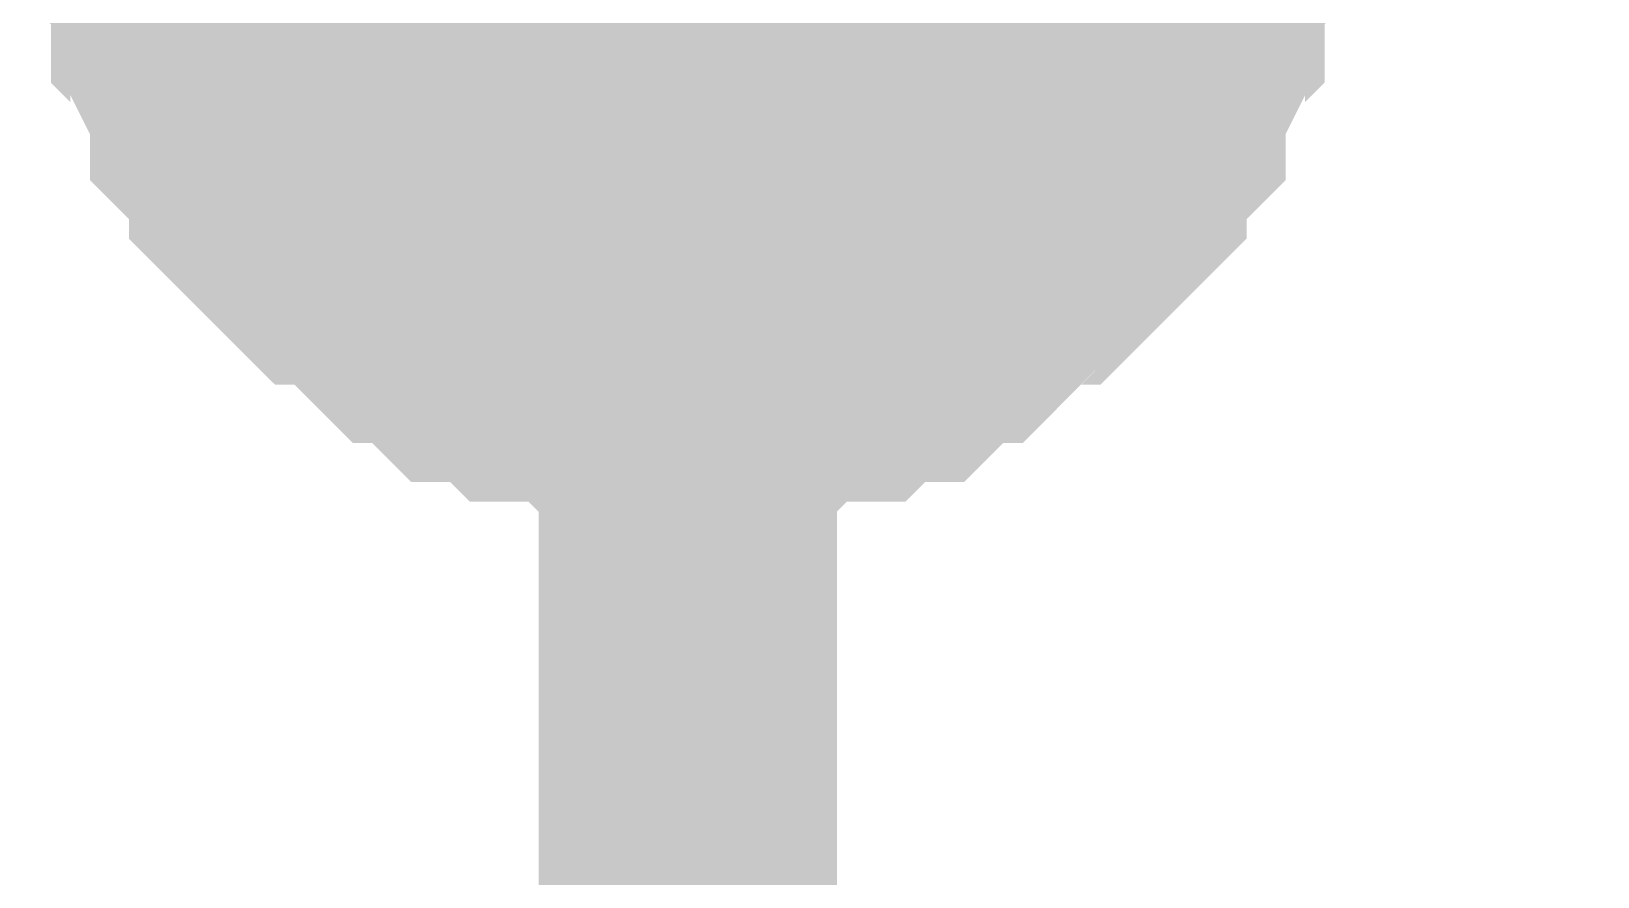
# Model space of a CAD drawing. Header units: inches. Extents: x 0 to 16.9, y 0 to 11.7.
# Drawn here: x 13.8708 to 13.9328, y 2.3615 to 2.395 of the extents above; entities that cross this region are included whole.
import ezdxf

# ---------------------------------------------------------------- set-up
doc = ezdxf.new("R2010")
doc.units = ezdxf.units.IN
doc.header["$MEASUREMENT"] = 0
doc.layers.add('Sheet', color=255, linetype='Continuous')

msp = doc.modelspace()

# ---------------------------------------------------------------- linework, layer by layer
at = {"layer": 'Sheet'}
for points in [[(13.92689, 2.834482, 0.0118, 0.0118, 0), (13.8968, 2.834482, 0.0118, 0.0118, 0), (13.8968, 2.401554, 0.0118, 0.0118, 0), (13.8968, 2.16464, 0.0118, 0.0118, 0)], [(13.8968, 2.38149, 0.0118, 0.0118, 0), (13.896029, 2.38149, 0.0118, 0.0118, 0), (13.894486, 2.38149, 0.0118, 0.0118, 0), (13.893714, 2.38149, 0.0118, 0.0118, 0), (13.892943, 2.382261, 0.0118, 0.0118, 0), (13.892171, 2.382261, 0.0118, 0.0118, 0), (13.890628, 2.382261, 0.0118, 0.0118, 0), (13.889856, 2.383033, 0.0118, 0.0118, 0), (13.889085, 2.383033, 0.0118, 0.0118, 0), (13.888313, 2.383033, 0.0118, 0.0118, 0), (13.887542, 2.383805, 0.0118, 0.0118, 0), (13.88677, 2.384576, 0.0118, 0.0118, 0), (13.885999, 2.384576, 0.0118, 0.0118, 0), (13.885227, 2.385348, 0.0118, 0.0118, 0), (13.884456, 2.38612, 0.0118, 0.0118, 0), (13.883684, 2.386892, 0.0118, 0.0118, 0), (13.882913, 2.386892, 0.0118, 0.0118, 0), (13.882141, 2.387663, 0.0118, 0.0118, 0), (13.88137, 2.388435, 0.0118, 0.0118, 0), (13.880598, 2.389207, 0.0118, 0.0118, 0), (13.880598, 2.389978, 0.0118, 0.0118, 0), (13.879826, 2.39075, 0.0118, 0.0118, 0), (13.879055, 2.391522, 0.0118, 0.0118, 0), (13.879055, 2.392294, 0.0118, 0.0118, 0), (13.878283, 2.393837, 0.0118, 0.0118, 0), (13.878283, 2.394609, 0.0118, 0.0118, 0), (13.877512, 2.39538, 0.0118, 0.0118, 0), (13.877512, 2.396152, 0.0118, 0.0118, 0), (13.877512, 2.397695, 0.0118, 0.0118, 0), (13.87674, 2.398467, 0.0118, 0.0118, 0), (13.87674, 2.399239, 0.0118, 0.0118, 0), (13.87674, 2.400782, 0.0118, 0.0118, 0), (13.87674, 2.401554, 0.0118, 0.0118, 0)], [(13.8968, 2.38149, 0.0118, 0.0118, 0), (13.896029, 2.38149, 0.0118, 0.0118, 0), (13.894486, 2.38149, 0.0118, 0.0118, 0), (13.893714, 2.38149, 0.0118, 0.0118, 0), (13.892943, 2.382261, 0.0118, 0.0118, 0), (13.892171, 2.382261, 0.0118, 0.0118, 0), (13.890628, 2.382261, 0.0118, 0.0118, 0), (13.889856, 2.383033, 0.0118, 0.0118, 0), (13.889085, 2.383033, 0.0118, 0.0118, 0), (13.888313, 2.383033, 0.0118, 0.0118, 0), (13.887542, 2.383805, 0.0118, 0.0118, 0), (13.88677, 2.384576, 0.0118, 0.0118, 0), (13.885999, 2.384576, 0.0118, 0.0118, 0), (13.885227, 2.385348, 0.0118, 0.0118, 0), (13.884456, 2.38612, 0.0118, 0.0118, 0), (13.883684, 2.386892, 0.0118, 0.0118, 0), (13.882913, 2.386892, 0.0118, 0.0118, 0), (13.882141, 2.387663, 0.0118, 0.0118, 0), (13.88137, 2.388435, 0.0118, 0.0118, 0), (13.880598, 2.389207, 0.0118, 0.0118, 0), (13.880598, 2.389978, 0.0118, 0.0118, 0), (13.879826, 2.39075, 0.0118, 0.0118, 0), (13.879055, 2.391522, 0.0118, 0.0118, 0), (13.879055, 2.392294, 0.0118, 0.0118, 0), (13.878283, 2.393837, 0.0118, 0.0118, 0), (13.878283, 2.394609, 0.0118, 0.0118, 0), (13.877512, 2.39538, 0.0118, 0.0118, 0), (13.877512, 2.396152, 0.0118, 0.0118, 0), (13.877512, 2.397695, 0.0118, 0.0118, 0), (13.87674, 2.398467, 0.0118, 0.0118, 0), (13.87674, 2.399239, 0.0118, 0.0118, 0), (13.87674, 2.400782, 0.0118, 0.0118, 0), (13.87674, 2.401554, 0.0118, 0.0118, 0)], [(13.8968, 2.38149, 0.0118, 0.0118, 0), (13.896029, 2.38149, 0.0118, 0.0118, 0), (13.894486, 2.38149, 0.0118, 0.0118, 0), (13.893714, 2.38149, 0.0118, 0.0118, 0), (13.892943, 2.382261, 0.0118, 0.0118, 0), (13.892171, 2.382261, 0.0118, 0.0118, 0), (13.890628, 2.382261, 0.0118, 0.0118, 0), (13.889856, 2.383033, 0.0118, 0.0118, 0), (13.889085, 2.383033, 0.0118, 0.0118, 0), (13.888313, 2.383033, 0.0118, 0.0118, 0), (13.887542, 2.383805, 0.0118, 0.0118, 0), (13.88677, 2.384576, 0.0118, 0.0118, 0), (13.885999, 2.384576, 0.0118, 0.0118, 0), (13.885227, 2.385348, 0.0118, 0.0118, 0), (13.884456, 2.38612, 0.0118, 0.0118, 0), (13.883684, 2.386892, 0.0118, 0.0118, 0), (13.882913, 2.386892, 0.0118, 0.0118, 0), (13.882141, 2.387663, 0.0118, 0.0118, 0), (13.88137, 2.388435, 0.0118, 0.0118, 0), (13.880598, 2.389207, 0.0118, 0.0118, 0), (13.880598, 2.389978, 0.0118, 0.0118, 0), (13.879826, 2.39075, 0.0118, 0.0118, 0), (13.879055, 2.391522, 0.0118, 0.0118, 0), (13.879055, 2.392294, 0.0118, 0.0118, 0), (13.878283, 2.393837, 0.0118, 0.0118, 0), (13.878283, 2.394609, 0.0118, 0.0118, 0), (13.877512, 2.39538, 0.0118, 0.0118, 0), (13.877512, 2.396152, 0.0118, 0.0118, 0), (13.877512, 2.397695, 0.0118, 0.0118, 0), (13.87674, 2.398467, 0.0118, 0.0118, 0), (13.87674, 2.399239, 0.0118, 0.0118, 0), (13.87674, 2.400782, 0.0118, 0.0118, 0), (13.87674, 2.401554, 0.0118, 0.0118, 0)], [(13.8968, 2.38149, 0.0118, 0.0118, 0), (13.896029, 2.38149, 0.0118, 0.0118, 0), (13.894486, 2.38149, 0.0118, 0.0118, 0), (13.893714, 2.38149, 0.0118, 0.0118, 0), (13.892943, 2.382261, 0.0118, 0.0118, 0), (13.892171, 2.382261, 0.0118, 0.0118, 0), (13.890628, 2.382261, 0.0118, 0.0118, 0), (13.889856, 2.383033, 0.0118, 0.0118, 0), (13.889085, 2.383033, 0.0118, 0.0118, 0), (13.888313, 2.383033, 0.0118, 0.0118, 0), (13.887542, 2.383805, 0.0118, 0.0118, 0), (13.88677, 2.384576, 0.0118, 0.0118, 0), (13.885999, 2.384576, 0.0118, 0.0118, 0), (13.885227, 2.385348, 0.0118, 0.0118, 0), (13.884456, 2.38612, 0.0118, 0.0118, 0), (13.883684, 2.386892, 0.0118, 0.0118, 0), (13.882913, 2.386892, 0.0118, 0.0118, 0), (13.882141, 2.387663, 0.0118, 0.0118, 0), (13.88137, 2.388435, 0.0118, 0.0118, 0), (13.880598, 2.389207, 0.0118, 0.0118, 0), (13.880598, 2.389978, 0.0118, 0.0118, 0), (13.879826, 2.39075, 0.0118, 0.0118, 0), (13.879055, 2.391522, 0.0118, 0.0118, 0), (13.879055, 2.392294, 0.0118, 0.0118, 0), (13.878283, 2.393837, 0.0118, 0.0118, 0), (13.878283, 2.394609, 0.0118, 0.0118, 0), (13.877512, 2.39538, 0.0118, 0.0118, 0), (13.877512, 2.396152, 0.0118, 0.0118, 0), (13.877512, 2.397695, 0.0118, 0.0118, 0), (13.87674, 2.398467, 0.0118, 0.0118, 0), (13.87674, 2.399239, 0.0118, 0.0118, 0), (13.87674, 2.400782, 0.0118, 0.0118, 0), (13.87674, 2.401554, 0.0118, 0.0118, 0)], [(13.91686, 2.401554, 0.0118, 0.0118, 0), (13.91686, 2.400782, 0.0118, 0.0118, 0), (13.91686, 2.399239, 0.0118, 0.0118, 0), (13.91686, 2.398467, 0.0118, 0.0118, 0), (13.916088, 2.397695, 0.0118, 0.0118, 0), (13.916088, 2.396152, 0.0118, 0.0118, 0), (13.916088, 2.39538, 0.0118, 0.0118, 0), (13.915317, 2.394609, 0.0118, 0.0118, 0), (13.915317, 2.393837, 0.0118, 0.0118, 0), (13.914545, 2.392294, 0.0118, 0.0118, 0), (13.914545, 2.391522, 0.0118, 0.0118, 0), (13.913774, 2.39075, 0.0118, 0.0118, 0), (13.913002, 2.389978, 0.0118, 0.0118, 0), (13.913002, 2.389207, 0.0118, 0.0118, 0), (13.912231, 2.388435, 0.0118, 0.0118, 0), (13.911459, 2.387663, 0.0118, 0.0118, 0), (13.910688, 2.386892, 0.0118, 0.0118, 0), (13.909916, 2.386892, 0.0118, 0.0118, 0), (13.909145, 2.38612, 0.0118, 0.0118, 0), (13.908373, 2.385348, 0.0118, 0.0118, 0), (13.907602, 2.384576, 0.0118, 0.0118, 0), (13.90683, 2.384576, 0.0118, 0.0118, 0), (13.906059, 2.383805, 0.0118, 0.0118, 0), (13.905287, 2.383033, 0.0118, 0.0118, 0), (13.904515, 2.383033, 0.0118, 0.0118, 0), (13.903744, 2.383033, 0.0118, 0.0118, 0), (13.902972, 2.382261, 0.0118, 0.0118, 0), (13.901429, 2.382261, 0.0118, 0.0118, 0), (13.900658, 2.382261, 0.0118, 0.0118, 0), (13.899886, 2.38149, 0.0118, 0.0118, 0), (13.899115, 2.38149, 0.0118, 0.0118, 0), (13.897572, 2.38149, 0.0118, 0.0118, 0), (13.8968, 2.38149, 0.0118, 0.0118, 0)], [(13.91686, 2.401554, 0.0118, 0.0118, 0), (13.91686, 2.400782, 0.0118, 0.0118, 0), (13.91686, 2.399239, 0.0118, 0.0118, 0), (13.91686, 2.398467, 0.0118, 0.0118, 0), (13.916088, 2.397695, 0.0118, 0.0118, 0), (13.916088, 2.396152, 0.0118, 0.0118, 0), (13.916088, 2.39538, 0.0118, 0.0118, 0), (13.915317, 2.394609, 0.0118, 0.0118, 0), (13.915317, 2.393837, 0.0118, 0.0118, 0), (13.914545, 2.392294, 0.0118, 0.0118, 0), (13.914545, 2.391522, 0.0118, 0.0118, 0), (13.913774, 2.39075, 0.0118, 0.0118, 0), (13.913002, 2.389978, 0.0118, 0.0118, 0), (13.913002, 2.389207, 0.0118, 0.0118, 0), (13.912231, 2.388435, 0.0118, 0.0118, 0), (13.911459, 2.387663, 0.0118, 0.0118, 0), (13.910688, 2.386892, 0.0118, 0.0118, 0), (13.909916, 2.386892, 0.0118, 0.0118, 0), (13.909145, 2.38612, 0.0118, 0.0118, 0), (13.908373, 2.385348, 0.0118, 0.0118, 0), (13.907602, 2.384576, 0.0118, 0.0118, 0), (13.90683, 2.384576, 0.0118, 0.0118, 0), (13.906059, 2.383805, 0.0118, 0.0118, 0), (13.905287, 2.383033, 0.0118, 0.0118, 0), (13.904515, 2.383033, 0.0118, 0.0118, 0), (13.903744, 2.383033, 0.0118, 0.0118, 0), (13.902972, 2.382261, 0.0118, 0.0118, 0), (13.901429, 2.382261, 0.0118, 0.0118, 0), (13.900658, 2.382261, 0.0118, 0.0118, 0), (13.899886, 2.38149, 0.0118, 0.0118, 0), (13.899115, 2.38149, 0.0118, 0.0118, 0), (13.897572, 2.38149, 0.0118, 0.0118, 0), (13.8968, 2.38149, 0.0118, 0.0118, 0)], [(13.91686, 2.401554, 0.0118, 0.0118, 0), (13.91686, 2.400782, 0.0118, 0.0118, 0), (13.91686, 2.399239, 0.0118, 0.0118, 0), (13.91686, 2.398467, 0.0118, 0.0118, 0), (13.916088, 2.397695, 0.0118, 0.0118, 0), (13.916088, 2.396152, 0.0118, 0.0118, 0), (13.916088, 2.39538, 0.0118, 0.0118, 0), (13.915317, 2.394609, 0.0118, 0.0118, 0), (13.915317, 2.393837, 0.0118, 0.0118, 0), (13.914545, 2.392294, 0.0118, 0.0118, 0), (13.914545, 2.391522, 0.0118, 0.0118, 0), (13.913774, 2.39075, 0.0118, 0.0118, 0), (13.913002, 2.389978, 0.0118, 0.0118, 0), (13.913002, 2.389207, 0.0118, 0.0118, 0), (13.912231, 2.388435, 0.0118, 0.0118, 0), (13.911459, 2.387663, 0.0118, 0.0118, 0), (13.910688, 2.386892, 0.0118, 0.0118, 0), (13.909916, 2.386892, 0.0118, 0.0118, 0), (13.909145, 2.38612, 0.0118, 0.0118, 0), (13.908373, 2.385348, 0.0118, 0.0118, 0), (13.907602, 2.384576, 0.0118, 0.0118, 0), (13.90683, 2.384576, 0.0118, 0.0118, 0), (13.906059, 2.383805, 0.0118, 0.0118, 0), (13.905287, 2.383033, 0.0118, 0.0118, 0), (13.904515, 2.383033, 0.0118, 0.0118, 0), (13.903744, 2.383033, 0.0118, 0.0118, 0), (13.902972, 2.382261, 0.0118, 0.0118, 0), (13.901429, 2.382261, 0.0118, 0.0118, 0), (13.900658, 2.382261, 0.0118, 0.0118, 0), (13.899886, 2.38149, 0.0118, 0.0118, 0), (13.899115, 2.38149, 0.0118, 0.0118, 0), (13.897572, 2.38149, 0.0118, 0.0118, 0), (13.8968, 2.38149, 0.0118, 0.0118, 0)], [(13.91686, 2.401554, 0.0118, 0.0118, 0), (13.91686, 2.400782, 0.0118, 0.0118, 0), (13.91686, 2.399239, 0.0118, 0.0118, 0), (13.91686, 2.398467, 0.0118, 0.0118, 0), (13.916088, 2.397695, 0.0118, 0.0118, 0), (13.916088, 2.396152, 0.0118, 0.0118, 0), (13.916088, 2.39538, 0.0118, 0.0118, 0), (13.915317, 2.394609, 0.0118, 0.0118, 0), (13.915317, 2.393837, 0.0118, 0.0118, 0), (13.914545, 2.392294, 0.0118, 0.0118, 0), (13.914545, 2.391522, 0.0118, 0.0118, 0), (13.913774, 2.39075, 0.0118, 0.0118, 0), (13.913002, 2.389978, 0.0118, 0.0118, 0), (13.913002, 2.389207, 0.0118, 0.0118, 0), (13.912231, 2.388435, 0.0118, 0.0118, 0), (13.911459, 2.387663, 0.0118, 0.0118, 0), (13.910688, 2.386892, 0.0118, 0.0118, 0), (13.909916, 2.386892, 0.0118, 0.0118, 0), (13.909145, 2.38612, 0.0118, 0.0118, 0), (13.908373, 2.385348, 0.0118, 0.0118, 0), (13.907602, 2.384576, 0.0118, 0.0118, 0), (13.90683, 2.384576, 0.0118, 0.0118, 0), (13.906059, 2.383805, 0.0118, 0.0118, 0), (13.905287, 2.383033, 0.0118, 0.0118, 0), (13.904515, 2.383033, 0.0118, 0.0118, 0), (13.903744, 2.383033, 0.0118, 0.0118, 0), (13.902972, 2.382261, 0.0118, 0.0118, 0), (13.901429, 2.382261, 0.0118, 0.0118, 0), (13.900658, 2.382261, 0.0118, 0.0118, 0), (13.899886, 2.38149, 0.0118, 0.0118, 0), (13.899115, 2.38149, 0.0118, 0.0118, 0), (13.897572, 2.38149, 0.0118, 0.0118, 0), (13.8968, 2.38149, 0.0118, 0.0118, 0)], [(13.8968, 2.38149, 0.0039, 0.0039, 0), (13.896029, 2.38149, 0.0039, 0.0039, 0), (13.894486, 2.38149, 0.0039, 0.0039, 0), (13.893714, 2.38149, 0.0039, 0.0039, 0), (13.892943, 2.382261, 0.0039, 0.0039, 0), (13.892171, 2.382261, 0.0039, 0.0039, 0), (13.890628, 2.382261, 0.0039, 0.0039, 0), (13.889856, 2.383033, 0.0039, 0.0039, 0), (13.889085, 2.383033, 0.0039, 0.0039, 0), (13.888313, 2.383033, 0.0039, 0.0039, 0), (13.887542, 2.383805, 0.0039, 0.0039, 0), (13.88677, 2.384576, 0.0039, 0.0039, 0), (13.885999, 2.384576, 0.0039, 0.0039, 0), (13.885227, 2.385348, 0.0039, 0.0039, 0), (13.884456, 2.38612, 0.0039, 0.0039, 0), (13.883684, 2.386892, 0.0039, 0.0039, 0), (13.882913, 2.386892, 0.0039, 0.0039, 0), (13.882141, 2.387663, 0.0039, 0.0039, 0), (13.88137, 2.388435, 0.0039, 0.0039, 0), (13.880598, 2.389207, 0.0039, 0.0039, 0), (13.880598, 2.389978, 0.0039, 0.0039, 0), (13.879826, 2.39075, 0.0039, 0.0039, 0), (13.879055, 2.391522, 0.0039, 0.0039, 0), (13.879055, 2.392294, 0.0039, 0.0039, 0), (13.878283, 2.393837, 0.0039, 0.0039, 0), (13.878283, 2.394609, 0.0039, 0.0039, 0), (13.877512, 2.39538, 0.0039, 0.0039, 0), (13.877512, 2.396152, 0.0039, 0.0039, 0), (13.877512, 2.397695, 0.0039, 0.0039, 0)], [(13.8968, 2.38149, 0.0039, 0.0039, 0), (13.896029, 2.38149, 0.0039, 0.0039, 0), (13.894486, 2.38149, 0.0039, 0.0039, 0), (13.893714, 2.38149, 0.0039, 0.0039, 0), (13.892943, 2.382261, 0.0039, 0.0039, 0), (13.892171, 2.382261, 0.0039, 0.0039, 0), (13.890628, 2.382261, 0.0039, 0.0039, 0), (13.889856, 2.383033, 0.0039, 0.0039, 0), (13.889085, 2.383033, 0.0039, 0.0039, 0), (13.888313, 2.383033, 0.0039, 0.0039, 0), (13.887542, 2.383805, 0.0039, 0.0039, 0), (13.88677, 2.384576, 0.0039, 0.0039, 0), (13.885999, 2.384576, 0.0039, 0.0039, 0), (13.885227, 2.385348, 0.0039, 0.0039, 0), (13.884456, 2.38612, 0.0039, 0.0039, 0), (13.883684, 2.386892, 0.0039, 0.0039, 0), (13.882913, 2.386892, 0.0039, 0.0039, 0), (13.882141, 2.387663, 0.0039, 0.0039, 0), (13.88137, 2.388435, 0.0039, 0.0039, 0), (13.880598, 2.389207, 0.0039, 0.0039, 0), (13.880598, 2.389978, 0.0039, 0.0039, 0), (13.879826, 2.39075, 0.0039, 0.0039, 0), (13.879055, 2.391522, 0.0039, 0.0039, 0), (13.879055, 2.392294, 0.0039, 0.0039, 0), (13.878283, 2.393837, 0.0039, 0.0039, 0), (13.878283, 2.394609, 0.0039, 0.0039, 0), (13.877512, 2.39538, 0.0039, 0.0039, 0), (13.877512, 2.396152, 0.0039, 0.0039, 0), (13.877512, 2.397695, 0.0039, 0.0039, 0)], [(13.8968, 2.38149, 0.0039, 0.0039, 0), (13.896029, 2.38149, 0.0039, 0.0039, 0), (13.894486, 2.38149, 0.0039, 0.0039, 0), (13.893714, 2.38149, 0.0039, 0.0039, 0), (13.892943, 2.382261, 0.0039, 0.0039, 0), (13.892171, 2.382261, 0.0039, 0.0039, 0), (13.890628, 2.382261, 0.0039, 0.0039, 0), (13.889856, 2.383033, 0.0039, 0.0039, 0), (13.889085, 2.383033, 0.0039, 0.0039, 0), (13.888313, 2.383033, 0.0039, 0.0039, 0), (13.887542, 2.383805, 0.0039, 0.0039, 0), (13.88677, 2.384576, 0.0039, 0.0039, 0), (13.885999, 2.384576, 0.0039, 0.0039, 0), (13.885227, 2.385348, 0.0039, 0.0039, 0), (13.884456, 2.38612, 0.0039, 0.0039, 0), (13.883684, 2.386892, 0.0039, 0.0039, 0), (13.882913, 2.386892, 0.0039, 0.0039, 0), (13.882141, 2.387663, 0.0039, 0.0039, 0), (13.88137, 2.388435, 0.0039, 0.0039, 0), (13.880598, 2.389207, 0.0039, 0.0039, 0), (13.880598, 2.389978, 0.0039, 0.0039, 0), (13.879826, 2.39075, 0.0039, 0.0039, 0), (13.879055, 2.391522, 0.0039, 0.0039, 0), (13.879055, 2.392294, 0.0039, 0.0039, 0), (13.878283, 2.393837, 0.0039, 0.0039, 0), (13.878283, 2.394609, 0.0039, 0.0039, 0), (13.877512, 2.39538, 0.0039, 0.0039, 0), (13.877512, 2.396152, 0.0039, 0.0039, 0), (13.877512, 2.397695, 0.0039, 0.0039, 0)], [(13.8968, 2.38149, 0.0039, 0.0039, 0), (13.896029, 2.38149, 0.0039, 0.0039, 0), (13.894486, 2.38149, 0.0039, 0.0039, 0), (13.893714, 2.38149, 0.0039, 0.0039, 0), (13.892943, 2.382261, 0.0039, 0.0039, 0), (13.892171, 2.382261, 0.0039, 0.0039, 0), (13.890628, 2.382261, 0.0039, 0.0039, 0), (13.889856, 2.383033, 0.0039, 0.0039, 0), (13.889085, 2.383033, 0.0039, 0.0039, 0), (13.888313, 2.383033, 0.0039, 0.0039, 0), (13.887542, 2.383805, 0.0039, 0.0039, 0), (13.88677, 2.384576, 0.0039, 0.0039, 0), (13.885999, 2.384576, 0.0039, 0.0039, 0), (13.885227, 2.385348, 0.0039, 0.0039, 0), (13.884456, 2.38612, 0.0039, 0.0039, 0), (13.883684, 2.386892, 0.0039, 0.0039, 0), (13.882913, 2.386892, 0.0039, 0.0039, 0), (13.882141, 2.387663, 0.0039, 0.0039, 0), (13.88137, 2.388435, 0.0039, 0.0039, 0), (13.880598, 2.389207, 0.0039, 0.0039, 0), (13.880598, 2.389978, 0.0039, 0.0039, 0), (13.879826, 2.39075, 0.0039, 0.0039, 0), (13.879055, 2.391522, 0.0039, 0.0039, 0), (13.879055, 2.392294, 0.0039, 0.0039, 0), (13.878283, 2.393837, 0.0039, 0.0039, 0), (13.878283, 2.394609, 0.0039, 0.0039, 0), (13.877512, 2.39538, 0.0039, 0.0039, 0), (13.877512, 2.396152, 0.0039, 0.0039, 0), (13.877512, 2.397695, 0.0039, 0.0039, 0)], [(13.916088, 2.397695, 0.0039, 0.0039, 0), (13.916088, 2.396152, 0.0039, 0.0039, 0), (13.916088, 2.39538, 0.0039, 0.0039, 0), (13.915317, 2.394609, 0.0039, 0.0039, 0), (13.915317, 2.393837, 0.0039, 0.0039, 0), (13.914545, 2.392294, 0.0039, 0.0039, 0), (13.914545, 2.391522, 0.0039, 0.0039, 0), (13.913774, 2.39075, 0.0039, 0.0039, 0), (13.913002, 2.389978, 0.0039, 0.0039, 0), (13.913002, 2.389207, 0.0039, 0.0039, 0), (13.912231, 2.388435, 0.0039, 0.0039, 0), (13.911459, 2.387663, 0.0039, 0.0039, 0), (13.910688, 2.386892, 0.0039, 0.0039, 0), (13.909916, 2.386892, 0.0039, 0.0039, 0), (13.909145, 2.38612, 0.0039, 0.0039, 0), (13.908373, 2.385348, 0.0039, 0.0039, 0), (13.907602, 2.384576, 0.0039, 0.0039, 0), (13.90683, 2.384576, 0.0039, 0.0039, 0), (13.906059, 2.383805, 0.0039, 0.0039, 0), (13.905287, 2.383033, 0.0039, 0.0039, 0), (13.904515, 2.383033, 0.0039, 0.0039, 0), (13.903744, 2.383033, 0.0039, 0.0039, 0), (13.902972, 2.382261, 0.0039, 0.0039, 0), (13.901429, 2.382261, 0.0039, 0.0039, 0), (13.900658, 2.382261, 0.0039, 0.0039, 0), (13.899886, 2.38149, 0.0039, 0.0039, 0), (13.899115, 2.38149, 0.0039, 0.0039, 0), (13.897572, 2.38149, 0.0039, 0.0039, 0), (13.8968, 2.38149, 0.0039, 0.0039, 0)], [(13.916088, 2.397695, 0.0039, 0.0039, 0), (13.916088, 2.396152, 0.0039, 0.0039, 0), (13.916088, 2.39538, 0.0039, 0.0039, 0), (13.915317, 2.394609, 0.0039, 0.0039, 0), (13.915317, 2.393837, 0.0039, 0.0039, 0), (13.914545, 2.392294, 0.0039, 0.0039, 0), (13.914545, 2.391522, 0.0039, 0.0039, 0), (13.913774, 2.39075, 0.0039, 0.0039, 0), (13.913002, 2.389978, 0.0039, 0.0039, 0), (13.913002, 2.389207, 0.0039, 0.0039, 0), (13.912231, 2.388435, 0.0039, 0.0039, 0), (13.911459, 2.387663, 0.0039, 0.0039, 0), (13.910688, 2.386892, 0.0039, 0.0039, 0), (13.909916, 2.386892, 0.0039, 0.0039, 0), (13.909145, 2.38612, 0.0039, 0.0039, 0), (13.908373, 2.385348, 0.0039, 0.0039, 0), (13.907602, 2.384576, 0.0039, 0.0039, 0), (13.90683, 2.384576, 0.0039, 0.0039, 0), (13.906059, 2.383805, 0.0039, 0.0039, 0), (13.905287, 2.383033, 0.0039, 0.0039, 0), (13.904515, 2.383033, 0.0039, 0.0039, 0), (13.903744, 2.383033, 0.0039, 0.0039, 0), (13.902972, 2.382261, 0.0039, 0.0039, 0), (13.901429, 2.382261, 0.0039, 0.0039, 0), (13.900658, 2.382261, 0.0039, 0.0039, 0), (13.899886, 2.38149, 0.0039, 0.0039, 0), (13.899115, 2.38149, 0.0039, 0.0039, 0), (13.897572, 2.38149, 0.0039, 0.0039, 0), (13.8968, 2.38149, 0.0039, 0.0039, 0)], [(13.916088, 2.397695, 0.0039, 0.0039, 0), (13.916088, 2.396152, 0.0039, 0.0039, 0), (13.916088, 2.39538, 0.0039, 0.0039, 0), (13.915317, 2.394609, 0.0039, 0.0039, 0), (13.915317, 2.393837, 0.0039, 0.0039, 0), (13.914545, 2.392294, 0.0039, 0.0039, 0), (13.914545, 2.391522, 0.0039, 0.0039, 0), (13.913774, 2.39075, 0.0039, 0.0039, 0), (13.913002, 2.389978, 0.0039, 0.0039, 0), (13.913002, 2.389207, 0.0039, 0.0039, 0), (13.912231, 2.388435, 0.0039, 0.0039, 0), (13.911459, 2.387663, 0.0039, 0.0039, 0), (13.910688, 2.386892, 0.0039, 0.0039, 0), (13.909916, 2.386892, 0.0039, 0.0039, 0), (13.909145, 2.38612, 0.0039, 0.0039, 0), (13.908373, 2.385348, 0.0039, 0.0039, 0), (13.907602, 2.384576, 0.0039, 0.0039, 0), (13.90683, 2.384576, 0.0039, 0.0039, 0), (13.906059, 2.383805, 0.0039, 0.0039, 0), (13.905287, 2.383033, 0.0039, 0.0039, 0), (13.904515, 2.383033, 0.0039, 0.0039, 0), (13.903744, 2.383033, 0.0039, 0.0039, 0), (13.902972, 2.382261, 0.0039, 0.0039, 0), (13.901429, 2.382261, 0.0039, 0.0039, 0), (13.900658, 2.382261, 0.0039, 0.0039, 0), (13.899886, 2.38149, 0.0039, 0.0039, 0), (13.899115, 2.38149, 0.0039, 0.0039, 0), (13.897572, 2.38149, 0.0039, 0.0039, 0), (13.8968, 2.38149, 0.0039, 0.0039, 0)], [(13.916088, 2.397695, 0.0039, 0.0039, 0), (13.916088, 2.396152, 0.0039, 0.0039, 0), (13.916088, 2.39538, 0.0039, 0.0039, 0), (13.915317, 2.394609, 0.0039, 0.0039, 0), (13.915317, 2.393837, 0.0039, 0.0039, 0), (13.914545, 2.392294, 0.0039, 0.0039, 0), (13.914545, 2.391522, 0.0039, 0.0039, 0), (13.913774, 2.39075, 0.0039, 0.0039, 0), (13.913002, 2.389978, 0.0039, 0.0039, 0), (13.913002, 2.389207, 0.0039, 0.0039, 0), (13.912231, 2.388435, 0.0039, 0.0039, 0), (13.911459, 2.387663, 0.0039, 0.0039, 0), (13.910688, 2.386892, 0.0039, 0.0039, 0), (13.909916, 2.386892, 0.0039, 0.0039, 0), (13.909145, 2.38612, 0.0039, 0.0039, 0), (13.908373, 2.385348, 0.0039, 0.0039, 0), (13.907602, 2.384576, 0.0039, 0.0039, 0), (13.90683, 2.384576, 0.0039, 0.0039, 0), (13.906059, 2.383805, 0.0039, 0.0039, 0), (13.905287, 2.383033, 0.0039, 0.0039, 0), (13.904515, 2.383033, 0.0039, 0.0039, 0), (13.903744, 2.383033, 0.0039, 0.0039, 0), (13.902972, 2.382261, 0.0039, 0.0039, 0), (13.901429, 2.382261, 0.0039, 0.0039, 0), (13.900658, 2.382261, 0.0039, 0.0039, 0), (13.899886, 2.38149, 0.0039, 0.0039, 0), (13.899115, 2.38149, 0.0039, 0.0039, 0), (13.897572, 2.38149, 0.0039, 0.0039, 0), (13.8968, 2.38149, 0.0039, 0.0039, 0)]]:
    msp.add_lwpolyline(points, format="xyseb", dxfattribs=at)
msp.add_lwpolyline([(13.887645, 2.401576, 0.02, 0.02, 1), (13.907645, 2.401576, 0.02, 0.02, 1)], format="xyseb", close=True, dxfattribs=at)

doc.saveas('drawing.dxf')
